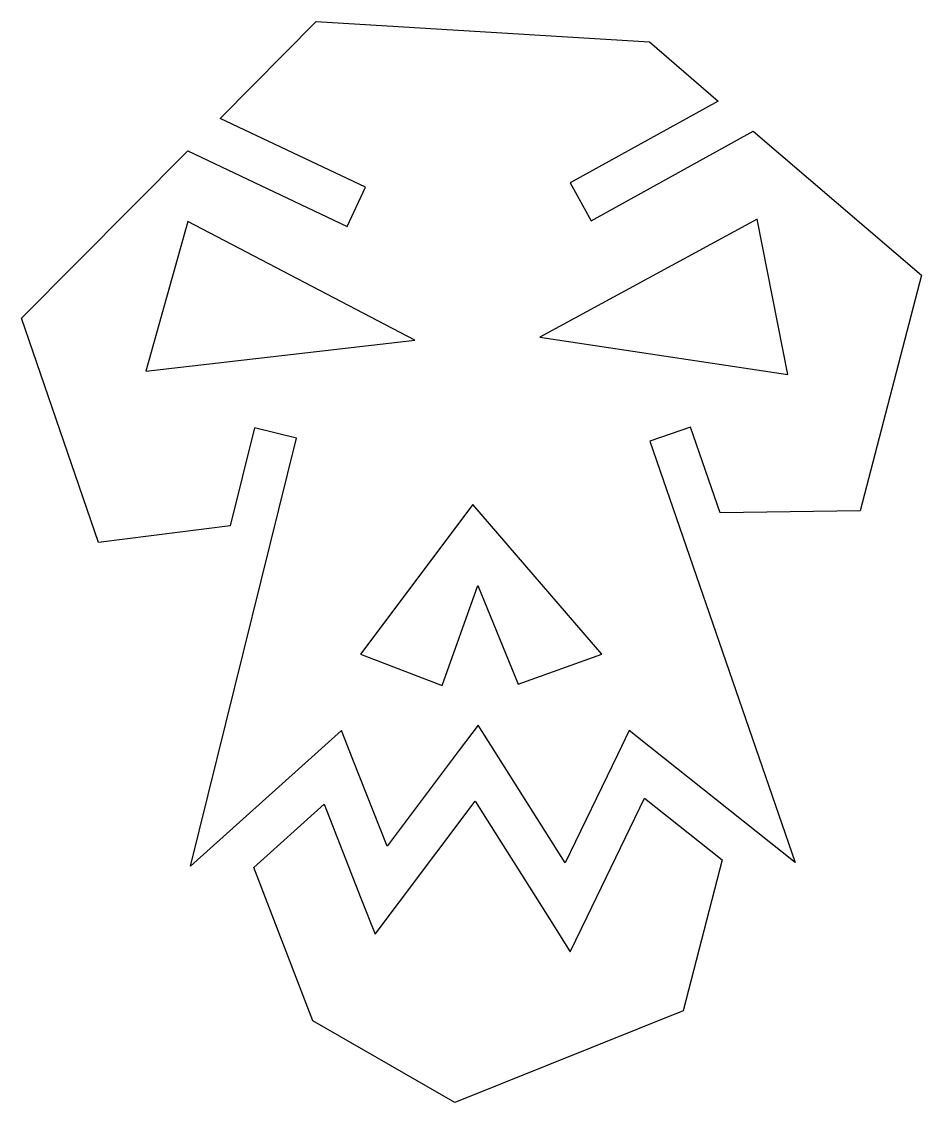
# Model space of a CAD drawing. Header units: centimetres. Extents: x -8.3 to 8.1, y -9.9 to 9.9.
import ezdxf

# ---------------------------------------------------------------- set-up
doc = ezdxf.new("R2010")
doc.units = ezdxf.units.CM
doc.header["$MEASUREMENT"] = 0
doc.layers.add('Layer 1', color=7, linetype='Continuous')

msp = doc.modelspace()

# ---------------------------------------------------------------- linework, layer by layer
at = {"layer": 'Layer 1'}
for points, knots in [([(-2.89247, 9.85803), (-2.89247, 9.85803), (-4.64506, 8.0936), (-4.64506, 8.0936), (-4.64506, 8.0936), (-4.64506, 8.0936), (-1.99375, 6.83518), (-1.99375, 6.83518), (-1.99375, 6.83518), (-1.99375, 6.83518), (-2.33109, 6.1236), (-2.33109, 6.1236), (-2.33109, 6.1236), (-2.33109, 6.1236), (-5.23414, 7.5006), (-5.23414, 7.5006), (-5.23414, 7.5006), (-5.23414, 7.5006), (-8.26619, 4.44746), (-8.26619, 4.44746), (-8.26619, 4.44746), (-8.26619, 4.44746), (-6.86157, 0.35843), (-6.86157, 0.35843), (-6.86157, 0.35843), (-6.86157, 0.35843), (-4.46322, 0.66018), (-4.46322, 0.66018), (-4.46322, 0.66018), (-4.46322, 0.66018), (-4.01919, 2.45105), (-4.01919, 2.45105), (-4.01919, 2.45105), (-4.01919, 2.45105), (-3.25485, 2.26256), (-3.25485, 2.26256), (-3.25485, 2.26256), (-3.25485, 2.26256), (-5.18796, -5.54906), (-5.18796, -5.54906), (-5.18796, -5.54906), (-5.18796, -5.54906), (-2.85565, -3.45517), (-2.85565, -3.45517), (-2.85565, -3.45517), (-2.85565, -3.45517), (-2.43397, -3.07566), (-2.43397, -3.07566), (-2.43397, -3.07566), (-2.43397, -3.07566), (-2.22566, -3.60276), (-2.22566, -3.60276), (-2.22566, -3.60276), (-2.22566, -3.60276), (-1.60115, -5.18532), (-1.60115, -5.18532), (-1.60115, -5.18532), (-1.60115, -5.18532), (-0.2834, -3.43012), (-0.2834, -3.43012), (-0.2834, -3.43012), (-0.2834, -3.43012), (0.05926, -2.97285), (0.05926, -2.97285), (0.05926, -2.97285), (0.05926, -2.97285), (0.36498, -3.45652), (0.36498, -3.45652), (0.36498, -3.45652), (0.36498, -3.45652), (1.64714, -5.48973), (1.64714, -5.48973), (1.64714, -5.48973), (1.64714, -5.48973), (2.60254, -3.51838), (2.60254, -3.51838), (2.60254, -3.51838), (2.60254, -3.51838), (2.81726, -3.07562), (2.81726, -3.07562), (2.81726, -3.07562), (2.81726, -3.07562), (3.20204, -3.38134), (3.20204, -3.38134), (3.20204, -3.38134), (3.20204, -3.38134), (5.83889, -5.48055), (5.83889, -5.48055), (5.83889, -5.48055), (5.83889, -5.48055), (3.19015, 2.2033), (3.19015, 2.2033), (3.19015, 2.2033), (3.19015, 2.2033), (3.93467, 2.46027), (3.93467, 2.46027), (3.93467, 2.46027), (3.93467, 2.46027), (4.47366, 0.8974), (4.47366, 0.8974), (4.47366, 0.8974), (4.47366, 0.8974), (7.02744, 0.93704), (7.02744, 0.93704), (7.02744, 0.93704), (7.02744, 0.93704), (8.14363, 5.23286), (8.14363, 5.23286), (8.14363, 5.23286), (8.14363, 5.23286), (5.07718, 7.86178), (5.07718, 7.86178), (5.07718, 7.86178), (5.07718, 7.86178), (2.12015, 6.22381), (2.12015, 6.22381), (2.12015, 6.22381), (2.12015, 6.22381), (1.73811, 6.91431), (1.73811, 6.91431), (1.73811, 6.91431), (1.73811, 6.91431), (4.43813, 8.40992), (4.43813, 8.40992), (4.43813, 8.40992), (4.43813, 8.40992), (3.18363, 9.48647), (3.18363, 9.48647), (3.18363, 9.48647), (3.18363, 9.48647), (-2.89252, 9.8581), (-2.89252, 9.8581), (-2.89252, 9.8581), (-2.89252, 9.8581), (-2.89247, 9.85803), (-2.89247, 9.85803)], [0, 0, 0, 0, 0.02857143, 0.02857143, 0.02857143, 0.02857143, 0.05714286, 0.05714286, 0.05714286, 0.05714286, 0.08571429, 0.08571429, 0.08571429, 0.08571429, 0.11428571, 0.11428571, 0.11428571, 0.11428571, 0.14285714, 0.14285714, 0.14285714, 0.14285714, 0.17142857, 0.17142857, 0.17142857, 0.17142857, 0.2, 0.2, 0.2, 0.2, 0.22857143, 0.22857143, 0.22857143, 0.22857143, 0.25714286, 0.25714286, 0.25714286, 0.25714286, 0.28571429, 0.28571429, 0.28571429, 0.28571429, 0.31428571, 0.31428571, 0.31428571, 0.31428571, 0.34285714, 0.34285714, 0.34285714, 0.34285714, 0.37142857, 0.37142857, 0.37142857, 0.37142857, 0.4, 0.4, 0.4, 0.4, 0.42857143, 0.42857143, 0.42857143, 0.42857143, 0.45714286, 0.45714286, 0.45714286, 0.45714286, 0.48571429, 0.48571429, 0.48571429, 0.48571429, 0.51428571, 0.51428571, 0.51428571, 0.51428571, 0.54285714, 0.54285714, 0.54285714, 0.54285714, 0.57142857, 0.57142857, 0.57142857, 0.57142857, 0.6, 0.6, 0.6, 0.6, 0.62857143, 0.62857143, 0.62857143, 0.62857143, 0.65714286, 0.65714286, 0.65714286, 0.65714286, 0.68571429, 0.68571429, 0.68571429, 0.68571429, 0.71428571, 0.71428571, 0.71428571, 0.71428571, 0.74285714, 0.74285714, 0.74285714, 0.74285714, 0.77142857, 0.77142857, 0.77142857, 0.77142857, 0.8, 0.8, 0.8, 0.8, 0.82857143, 0.82857143, 0.82857143, 0.82857143, 0.85714286, 0.85714286, 0.85714286, 0.85714286, 0.88571429, 0.88571429, 0.88571429, 0.88571429, 0.91428571, 0.91428571, 0.91428571, 0.91428571, 0.94285714, 0.94285714, 0.94285714, 0.94285714, 1, 1, 1, 1]), ([(-5.23279, 6.2132), (-5.23279, 6.2132), (-1.09763, 4.04813), (-1.09763, 4.04813), (-1.09763, 4.04813), (-1.09763, 4.04813), (-5.99966, 3.48013), (-5.99966, 3.48013), (-5.99966, 3.48013), (-5.99966, 3.48013), (-5.23279, 6.2132), (-5.23279, 6.2132)], [0, 0, 0, 0, 0.25, 0.25, 0.25, 0.25, 0.5, 0.5, 0.5, 0.5, 1, 1, 1, 1]), ([(5.14846, 6.25267), (5.14846, 6.25267), (5.70845, 3.41822), (5.70845, 3.41822), (5.70845, 3.41822), (5.70845, 3.41822), (1.18467, 4.10345), (1.18467, 4.10345), (1.18467, 4.10345), (1.18467, 4.10345), (5.14846, 6.25275), (5.14846, 6.25275), (5.14846, 6.25275), (5.14846, 6.25275), (5.14846, 6.25267), (5.14846, 6.25267)], [0, 0, 0, 0, 0.2, 0.2, 0.2, 0.2, 0.4, 0.4, 0.4, 0.4, 0.6, 0.6, 0.6, 0.6, 1, 1, 1, 1]), ([(-0.0382, 1.04762), (-0.0382, 1.04762), (2.31663, -1.68276), (2.31663, -1.68276), (2.31663, -1.68276), (2.31663, -1.68276), (0.78804, -2.22567), (0.78804, -2.22567), (0.78804, -2.22567), (0.78804, -2.22567), (0.05402, -0.427), (0.05402, -0.427), (0.05402, -0.427), (0.05402, -0.427), (-0.59427, -2.25473), (-0.59427, -2.25473), (-0.59427, -2.25473), (-0.59427, -2.25473), (-2.08465, -1.68276), (-2.08465, -1.68276), (-2.08465, -1.68276), (-2.08465, -1.68276), (-0.03815, 1.04762), (-0.03815, 1.04762), (-0.03815, 1.04762), (-0.03815, 1.04762), (-0.0382, 1.04762), (-0.0382, 1.04762)], [0, 0, 0, 0, 0.125, 0.125, 0.125, 0.125, 0.25, 0.25, 0.25, 0.25, 0.375, 0.375, 0.375, 0.375, 0.5, 0.5, 0.5, 0.5, 0.625, 0.625, 0.625, 0.625, 0.75, 0.75, 0.75, 0.75, 1, 1, 1, 1]), ([(3.09673, -4.3051), (3.09673, -4.3051), (2.04641, -6.47152), (2.04641, -6.47152), (2.04641, -6.47152), (2.04641, -6.47152), (1.73681, -7.11058), (1.73681, -7.11058), (1.73681, -7.11058), (1.73681, -7.11058), (1.35856, -6.50969), (1.35856, -6.50969), (1.35856, -6.50969), (1.35856, -6.50969), (0.00396, -4.36039), (0.00396, -4.36039), (0.00396, -4.36039), (0.00396, -4.36039), (-1.39416, -6.22379), (-1.39416, -6.22379), (-1.39416, -6.22379), (-1.39416, -6.22379), (-1.8185, -6.7864), (-1.8185, -6.7864), (-1.8185, -6.7864), (-1.8185, -6.7864), (-2.07678, -6.13153), (-2.07678, -6.13153), (-2.07678, -6.13153), (-2.07678, -6.13153), (-2.7502, -4.41976), (-2.7502, -4.41976), (-2.7502, -4.41976), (-2.7502, -4.41976), (-4.03362, -5.57145), (-4.03362, -5.57145), (-4.03362, -5.57145), (-4.03362, -5.57145), (-2.95707, -8.37166), (-2.95707, -8.37166), (-2.95707, -8.37166), (-2.95707, -8.37166), (-0.36766, -9.85682), (-0.36766, -9.85682), (-0.36766, -9.85682), (-0.36766, -9.85682), (3.79913, -8.18853), (3.79913, -8.18853), (3.79913, -8.18853), (3.79913, -8.18853), (4.51333, -5.43315), (4.51333, -5.43315), (4.51333, -5.43315), (4.51333, -5.43315), (3.09682, -4.30516), (3.09682, -4.30516), (3.09682, -4.30516), (3.09682, -4.30516), (3.09673, -4.3051), (3.09673, -4.3051)], [0, 0, 0, 0, 0.0625, 0.0625, 0.0625, 0.0625, 0.125, 0.125, 0.125, 0.125, 0.1875, 0.1875, 0.1875, 0.1875, 0.25, 0.25, 0.25, 0.25, 0.3125, 0.3125, 0.3125, 0.3125, 0.375, 0.375, 0.375, 0.375, 0.4375, 0.4375, 0.4375, 0.4375, 0.5, 0.5, 0.5, 0.5, 0.5625, 0.5625, 0.5625, 0.5625, 0.625, 0.625, 0.625, 0.625, 0.6875, 0.6875, 0.6875, 0.6875, 0.75, 0.75, 0.75, 0.75, 0.8125, 0.8125, 0.8125, 0.8125, 0.875, 0.875, 0.875, 0.875, 1, 1, 1, 1])]:
    msp.add_open_spline(points, degree=3, knots=knots, dxfattribs=at)

doc.saveas('drawing.dxf')
